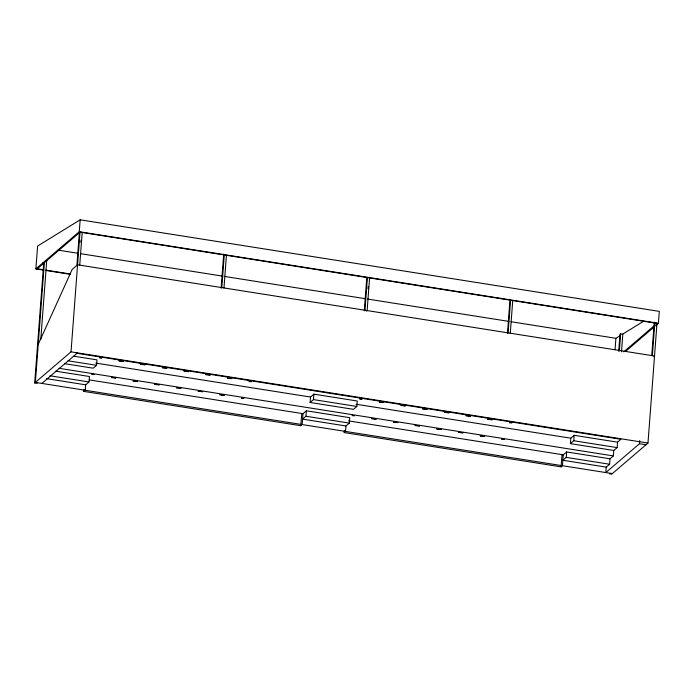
<?xml version="1.0" encoding="UTF-8"?>
<svg xmlns="http://www.w3.org/2000/svg" width="694" height="694" viewBox="0 0 694 694"><rect width="100%" height="100%" fill="white"/><g stroke="black" fill="none" stroke-linecap="round" stroke-linejoin="round"><path stroke-width="1.04" d="M43.392 270.079L35.888 268.89L37.606 246.04L80.166 219.825L659.3 311.372L658.406 323.265L655.951 325.365M37.545 382.732L36.869 383.314L34.7 382.967L43.696 263.295L42.612 263.13M40.807 339.262L46.732 260.45M35.888 268.89L79.272 231.709L80.166 219.825M76.895 265.386L79.35 232.75M34.7 382.967L71.022 351.841L80.027 232.169L656.984 323.378L647.988 443.05L611.666 474.176L609.497 473.829L610.165 473.256M80.825 242.284L80.99 240.15M79.741 265.151L82.196 232.516M76.236 353.177L620.922 439.285L617.556 442.165L617.148 447.604L613.782 450.484L613.375 455.923L610.017 458.803L566.634 451.95L563.268 454.83L562.444 465.709L561.099 466.862L344.198 432.579L345.543 431.425L345.95 425.986L349.316 423.106L349.724 417.667L306.349 410.805L302.983 413.685L302.168 424.563L300.814 425.717L83.913 391.433L84.069 389.36M55.581 371.16L89.439 376.512L89.032 381.952L85.666 384.84L85.258 390.28L83.913 391.433M64.646 363.682L93.213 368.193L96.579 365.313L96.987 359.874L73.711 356.196M221.134 288.183L223.702 254.091M221.811 287.611L224.266 254.976M223.98 287.949L226.435 255.314M222.271 394.869L219.772 394.73L224.44 395.207L221.933 395.155M229.809 378.221L227.311 378.083L231.978 378.568L229.48 378.508M300.814 425.717L301.751 413.286M345.95 425.986L302.575 419.124L305.933 416.244L306.349 410.805M310.114 402.485L310.53 397.046L313.888 394.157L357.271 401.019L356.863 406.458L353.498 409.339L310.114 402.485L313.48 399.597L313.888 394.157M344.198 432.579L344.354 430.506M366.779 277.782L364.289 310.817L364.966 310.235L367.421 277.6M368.141 288.782L368.306 286.648M369.59 277.947L367.135 310.582L366.458 311.155M482.556 436.014L480.048 435.875L484.724 436.353L482.217 436.3M490.094 419.367L487.596 419.228L492.263 419.714L489.764 419.653M510.012 299.348L507.453 333.45L508.121 332.868L510.576 300.233M510.29 333.215L512.745 300.58M561.099 466.862L562.036 454.431M610.017 458.803L609.61 464.243L606.235 467.131L562.86 460.269L566.226 457.389L566.634 451.95M613.782 450.484L570.399 443.631L570.806 438.192L574.172 435.312L617.556 442.165M570.399 443.631L573.764 440.751L574.172 435.312M606.235 467.131L605.827 472.571L639.46 443.744L639.703 440.551M615.049 349.663L615.899 338.308L620.375 335.549M618.71 351.303L620.002 334.109L622.83 334.04L643.598 321.253M619.36 350.973L620.662 333.701M621.494 351.841L622.83 334.04M651.77 355.181L654.251 322.155M652.36 355.675L654.815 323.031M656.151 326.059L656.316 323.951L656.984 323.378M38.239 344.311L72.185 269.419L77.572 264.804L654.529 356.013L653.861 356.595M36.973 269.064L80.027 232.169M41.883 383.418L77.528 352.864M623.776 351.841L653.869 326.05M625.658 351.32L654.312 326.77M79.272 231.709L658.406 323.265M58.201 250.144L78.543 253.362M80.686 253.7L221.985 276.038M224.119 276.377L365.417 298.715M367.56 299.053L508.858 321.391M511.001 321.73L615.899 338.308M43.288 262.549L44.373 262.722L35.377 382.394L612.334 473.603M36.227 268.604L43.731 269.793M45.873 270.131L70.493 274.017M45.535 270.417L70.155 274.312M71.022 351.841L647.988 443.05M639.46 443.744L645.967 444.776M95.763 363.092L310.53 397.046M356.048 404.238L570.806 438.192M68.012 360.793L96.579 365.313M313.48 399.597L356.863 406.458M573.764 440.751L617.148 447.604M59.059 368.297L613.375 455.923M89.283 379.904L302.983 413.685M348.501 420.885L563.268 454.83M566.226 457.389L609.61 464.243M49.881 375.766L89.032 381.952M305.933 416.244L349.316 423.106M46.524 378.646L85.666 384.84M99.676 357.566L99.337 357.852L101.845 357.913L99.676 357.566M92.129 374.213L91.799 374.5L94.306 374.552L92.129 374.213M119.203 360.654L118.865 360.941L123.541 361.34L119.203 360.654M111.656 377.293L111.318 377.588L115.993 377.978L111.656 377.293M140.891 364.081L140.552 364.367L145.228 364.766L140.891 364.081M133.343 380.728L133.005 381.015L137.681 381.414L133.343 380.728M162.578 367.508L162.24 367.803L166.916 368.193L162.578 367.508M155.031 384.155L154.701 384.441L159.368 384.84L155.031 384.155M184.266 370.943L183.936 371.229L188.612 371.628L184.266 370.943M176.727 387.582L176.389 387.868L181.065 388.267L176.727 387.582M205.962 374.37L205.624 374.656L210.299 375.055L205.962 374.37M198.415 391.008L198.076 391.303L202.752 391.694L198.415 391.008M249.337 381.31L248.999 381.596L251.506 381.648L249.337 381.31M241.79 397.948L241.451 398.243L243.958 398.295L241.79 397.948M359.96 398.712L359.622 398.998L362.129 399.059L359.96 398.712M352.413 415.359L352.084 415.645L354.582 415.697L352.413 415.359M379.479 401.8L379.15 402.086L383.817 402.485L379.479 401.8M371.941 418.439L371.602 418.734L376.278 419.133L371.941 418.439M401.175 405.227L400.837 405.513L405.513 405.912L401.175 405.227M393.628 421.874L393.29 422.16L397.966 422.559L393.628 421.874M422.863 408.653L422.525 408.948L427.2 409.339L422.863 408.653M415.316 425.301L414.986 425.587L419.653 425.986L415.316 425.301M444.55 412.089L444.221 412.375L448.888 412.774L444.55 412.089M437.012 428.727L436.673 429.013L441.349 429.413L437.012 428.727M466.247 415.515L465.908 415.801L470.584 416.2L466.247 415.515M458.699 432.154L458.361 432.449L463.037 432.848L458.699 432.154M509.622 422.455L509.283 422.741L511.79 422.793L509.622 422.455M502.074 439.094L501.736 439.389L504.243 439.441L502.074 439.094"/></g></svg>
